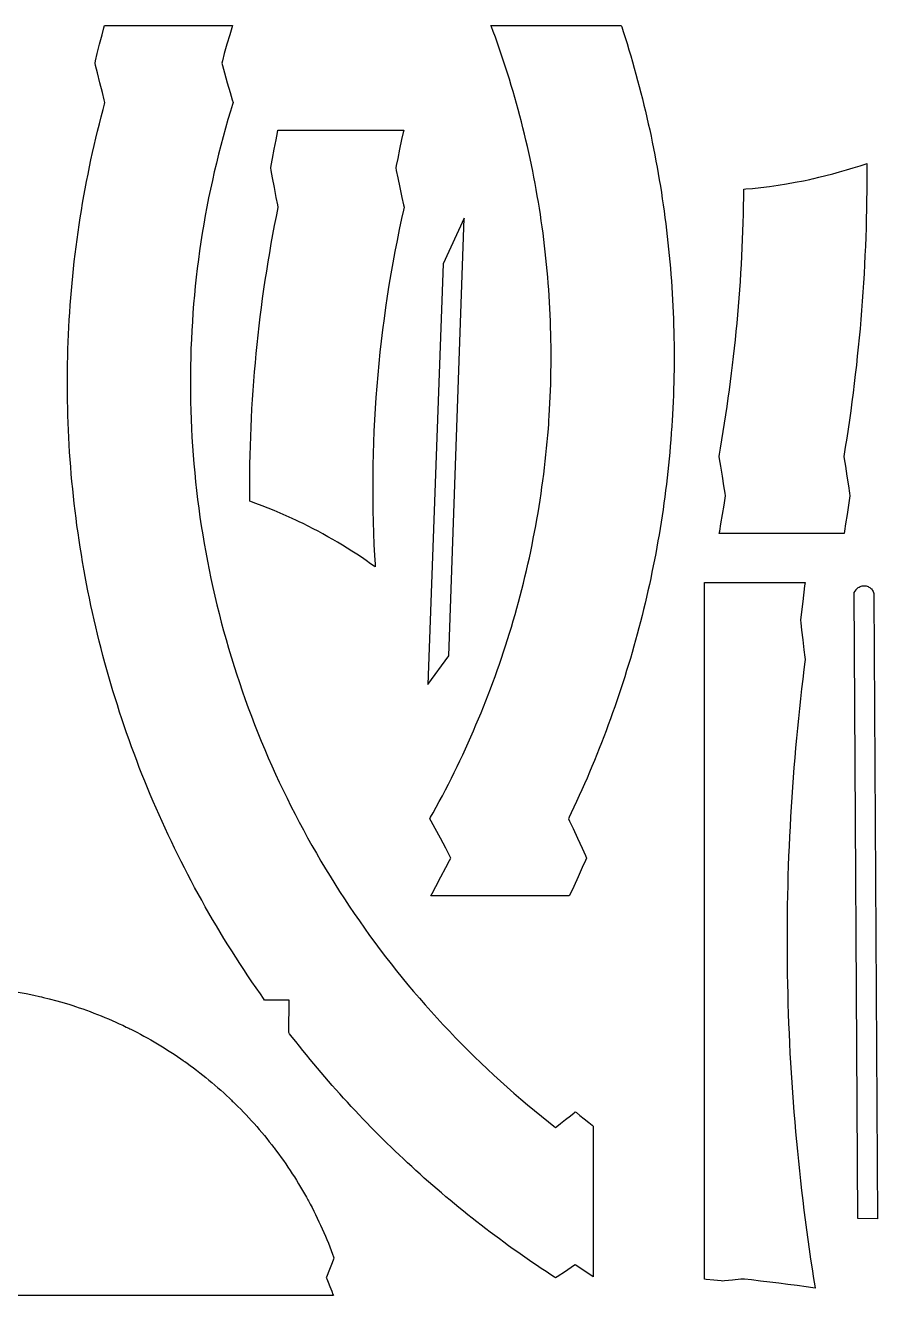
# Model space of a CAD drawing. Extents: x 0 to 1075, y 886 to 1633.
# Drawn here: x 584 to 1075, y 901 to 1633 of the extents above; entities that cross this region are included whole.
import ezdxf

# ---------------------------------------------------------------- set-up
doc = ezdxf.new("R2010")
doc.units = 0
doc.header["$MEASUREMENT"] = 0
doc.layers.get('0').update_dxf_attribs({"true_color": 0xffffff})

msp = doc.modelspace()

# ---------------------------------------------------------------- linework, layer by layer
at = {"color": 0}
for p, q in [((629.053, 1632.14), (629.419, 1633.49)), ((629.419, 1633.49), (703.199, 1633.49)), ((703.199, 1633.49), (702.781, 1632.14)), ((852.46, 1632.63), (852.137, 1633.49)), ((852.137, 1633.49), (927.224, 1633.49)), ((927.224, 1633.49), (927.511, 1632.61)), ((626.586, 1622.64), (627.978, 1628.07)), ((627.978, 1628.07), (629.053, 1632.14)), ((701.556, 1628.08), (699.968, 1622.65)), ((702.781, 1632.14), (701.556, 1628.08)), ((853.411, 1630.06), (852.46, 1632.63)), ((854.66, 1626.63), (853.411, 1630.06)), ((855.885, 1623.19), (854.66, 1626.63)), ((927.511, 1632.61), (928.358, 1629.99)), ((928.358, 1629.99), (929.471, 1626.47)), ((929.471, 1626.47), (930.563, 1622.96)), ((625.243, 1617.21), (626.586, 1622.64)), ((699.968, 1622.65), (698.436, 1617.21)), ((857.088, 1619.74), (855.885, 1623.19)), ((858.265, 1616.29), (857.088, 1619.74)), ((930.563, 1622.96), (931.632, 1619.44)), ((931.632, 1619.44), (932.681, 1615.92)), ((623.951, 1611.75), (624.268, 1613.13)), ((624.282, 1610.33), (623.951, 1611.75)), ((624.268, 1613.13), (625.243, 1617.21)), ((697.324, 1613.13), (696.963, 1611.75)), ((696.963, 1611.75), (697.339, 1610.33)), ((698.436, 1617.21), (697.324, 1613.13)), ((859.421, 1612.83), (858.265, 1616.29)), ((860.551, 1609.36), (859.421, 1612.83)), ((932.681, 1615.92), (933.707, 1612.39)), ((933.707, 1612.39), (934.714, 1608.85)), ((625.301, 1606.07), (624.282, 1610.33)), ((626.706, 1600.39), (625.301, 1606.07)), ((697.339, 1610.33), (698.503, 1606.06)), ((698.503, 1606.06), (700.104, 1600.38)), ((861.66, 1605.89), (860.551, 1609.36)), ((862.743, 1602.4), (861.66, 1605.89)), ((934.714, 1608.85), (935.697, 1605.31)), ((935.697, 1605.31), (936.661, 1601.76)), ((628.164, 1594.72), (626.706, 1600.39)), ((700.104, 1600.38), (701.768, 1594.72)), ((863.804, 1598.92), (862.743, 1602.4)), ((864.84, 1595.43), (863.804, 1598.92)), ((936.661, 1601.76), (937.603, 1598.21)), ((937.603, 1598.21), (938.522, 1594.65)), ((629.292, 1590.49), (628.164, 1594.72)), ((629.676, 1589.08), (629.292, 1590.49)), ((701.768, 1594.72), (703.054, 1590.49)), ((703.054, 1590.49), (703.493, 1589.08)), ((865.853, 1591.93), (864.84, 1595.43)), ((866.843, 1588.43), (865.853, 1591.93)), ((938.522, 1594.65), (939.421, 1591.1)), ((939.421, 1591.1), (940.299, 1587.53)), ((627.49, 1580.85), (628.569, 1584.96)), ((628.569, 1584.96), (629.396, 1588.06)), ((629.396, 1588.06), (629.676, 1589.08)), ((701.972, 1584.11), (700.5, 1579.14)), ((703.107, 1587.83), (701.972, 1584.11)), ((703.493, 1589.08), (703.107, 1587.83)), ((867.808, 1584.92), (866.843, 1588.43)), ((868.75, 1581.4), (867.808, 1584.92)), ((940.299, 1587.53), (941.154, 1583.96)), ((941.154, 1583.96), (941.988, 1580.39)), ((625.421, 1572.58), (626.442, 1576.71)), ((626.442, 1576.71), (627.49, 1580.85)), ((700.5, 1579.14), (699.078, 1574.17)), ((869.668, 1577.88), (868.75, 1581.4)), ((870.563, 1574.35), (869.668, 1577.88)), ((941.988, 1580.39), (942.801, 1576.81)), ((942.801, 1576.81), (943.592, 1573.22)), ((623.467, 1564.31), (624.429, 1568.44)), ((624.429, 1568.44), (625.421, 1572.58)), ((697.703, 1569.17), (696.376, 1564.17)), ((699.078, 1574.17), (697.703, 1569.17)), ((727.217, 1562.15), (728.268, 1567.58)), ((728.268, 1567.58), (729.079, 1571.65)), ((729.079, 1571.65), (729.356, 1573.01)), ((729.356, 1573.01), (801.831, 1573.01)), ((800.633, 1567.6), (799.476, 1562.17)), ((801.526, 1571.65), (800.633, 1567.6)), ((801.831, 1573.01), (801.526, 1571.65)), ((871.433, 1570.82), (870.563, 1574.35)), ((872.279, 1567.28), (871.433, 1570.82)), ((943.592, 1573.22), (944.363, 1569.64)), ((944.363, 1569.64), (945.11, 1566.06)), ((622.533, 1560.15), (623.467, 1564.31)), ((696.376, 1564.17), (695.099, 1559.15)), ((726.204, 1556.72), (727.217, 1562.15)), ((799.476, 1562.17), (798.361, 1556.72)), ((873.103, 1563.74), (872.279, 1567.28)), ((873.901, 1560.19), (873.103, 1563.74)), ((945.11, 1566.06), (945.837, 1562.46)), ((945.837, 1562.46), (946.542, 1558.86)), ((620.754, 1551.85), (621.629, 1556)), ((621.629, 1556), (622.533, 1560.15)), ((693.868, 1554.14), (692.688, 1549.11)), ((695.099, 1559.15), (693.868, 1554.14)), ((725.467, 1552.64), (726.204, 1556.72)), ((798.361, 1556.72), (797.55, 1552.64)), ((874.678, 1556.64), (873.901, 1560.19)), ((875.428, 1553.08), (874.678, 1556.64)), ((876.156, 1549.51), (875.428, 1553.08)), ((946.542, 1558.86), (947.225, 1555.25)), ((947.225, 1555.25), (947.887, 1551.65)), ((1064.8, 1552.57), (1067.71, 1553.54)), ((1067.71, 1553.54), (1068.68, 1553.88)), ((1068.68, 1553.88), (1068.69, 1552.56)), ((619.09, 1543.51), (619.908, 1547.68)), ((619.908, 1547.68), (620.754, 1551.85)), ((692.688, 1549.11), (691.556, 1544.07)), ((725.228, 1551.28), (725.467, 1552.64)), ((725.478, 1549.86), (725.228, 1551.28)), ((726.247, 1545.6), (725.478, 1549.86)), ((727.307, 1539.93), (726.247, 1545.6)), ((797.55, 1552.64), (797.287, 1551.28)), ((797.287, 1551.28), (797.563, 1549.86)), ((797.563, 1549.86), (798.41, 1545.6)), ((798.41, 1545.6), (799.576, 1539.92)), ((876.86, 1545.96), (876.156, 1549.51)), ((877.539, 1542.38), (876.86, 1545.96)), ((947.887, 1551.65), (948.528, 1548.04)), ((948.528, 1548.04), (949.146, 1544.42)), ((1038.17, 1545.19), (1041.16, 1545.89)), ((1041.16, 1545.89), (1045.14, 1546.86)), ((1045.14, 1546.86), (1049.1, 1547.89)), ((1049.1, 1547.89), (1053.05, 1548.97)), ((1053.05, 1548.97), (1056.98, 1550.11)), ((1056.98, 1550.11), (1060.9, 1551.31)), ((1060.9, 1551.31), (1064.8, 1552.57)), ((1068.69, 1552.56), (1068.7, 1548.57)), ((1068.7, 1548.57), (1068.7, 1543.26)), ((617.543, 1535.17), (618.303, 1539.33)), ((618.303, 1539.33), (619.09, 1543.51)), ((690.471, 1539.03), (689.436, 1533.97)), ((691.556, 1544.07), (690.471, 1539.03)), ((728.408, 1534.26), (727.307, 1539.93)), ((799.576, 1539.92), (800.787, 1534.25)), ((878.194, 1538.81), (877.539, 1542.38)), ((878.826, 1535.22), (878.194, 1538.81)), ((949.146, 1544.42), (949.743, 1540.81)), ((949.743, 1540.81), (950.319, 1537.18)), ((997.797, 1537.89), (997.807, 1539.1)), ((997.807, 1539.1), (999.049, 1539.19)), ((999.049, 1539.19), (1002.77, 1539.53)), ((1002.77, 1539.53), (1007.72, 1540.06)), ((1007.72, 1540.06), (1012.66, 1540.67)), ((1012.66, 1540.67), (1017.59, 1541.35)), ((1017.59, 1541.35), (1022.51, 1542.13)), ((1022.51, 1542.13), (1027.41, 1543)), ((1027.41, 1543), (1032.3, 1543.94)), ((1032.3, 1543.94), (1035.95, 1544.71)), ((1035.95, 1544.71), (1037.17, 1544.97)), ((1037.17, 1544.97), (1038.17, 1545.19)), ((1068.7, 1543.26), (1068.67, 1537.96)), ((616.113, 1526.79), (616.814, 1530.97)), ((616.814, 1530.97), (617.543, 1535.17)), ((689.436, 1533.97), (688.449, 1528.92)), ((729.258, 1530.01), (728.408, 1534.26)), ((800.787, 1534.25), (801.725, 1530.01)), ((879.435, 1531.64), (878.826, 1535.22)), ((880.018, 1528.06), (879.435, 1531.64)), ((950.319, 1537.18), (950.874, 1533.56)), ((950.874, 1533.56), (951.406, 1529.93)), ((997.678, 1529.4), (997.756, 1534.25)), ((997.756, 1534.25), (997.797, 1537.89)), ((1068.61, 1532.67), (1068.52, 1527.36)), ((1068.67, 1537.96), (1068.61, 1532.67)), ((615.44, 1522.61), (616.113, 1526.79)), ((687.51, 1523.85), (686.621, 1518.78)), ((688.449, 1528.92), (687.51, 1523.85)), ((728.492, 1523.38), (729.281, 1527.29)), ((729.549, 1528.6), (729.258, 1530.01)), ((729.281, 1527.29), (729.549, 1528.6)), ((801.683, 1527.01), (800.631, 1522.22)), ((802.044, 1528.6), (801.683, 1527.01)), ((801.725, 1530.01), (802.044, 1528.6)), ((880.578, 1524.47), (880.018, 1528.06)), ((881.114, 1520.88), (880.578, 1524.47)), ((951.406, 1529.93), (951.915, 1526.31)), ((951.915, 1526.31), (952.404, 1522.67)), ((997.446, 1519.72), (997.574, 1524.57)), ((997.574, 1524.57), (997.678, 1529.4)), ((1068.52, 1527.36), (1068.4, 1522.06)), ((614.183, 1514.21), (614.797, 1518.42)), ((614.797, 1518.42), (615.44, 1522.61)), ((686.621, 1518.78), (685.779, 1513.69)), ((726.483, 1512.89), (727.469, 1518.13)), ((727.469, 1518.13), (728.492, 1523.38)), ((800.631, 1522.22), (799.274, 1515.83)), ((836.731, 1522.28), (824.583, 1496.01)), ((827.915, 1269.97), (836.731, 1522.28)), ((881.625, 1517.28), (881.114, 1520.88)), ((882.113, 1513.68), (881.625, 1517.28)), ((952.404, 1522.67), (952.872, 1519.04)), ((952.872, 1519.04), (953.318, 1515.4)), ((997.292, 1514.88), (997.446, 1519.72)), ((1068.26, 1516.76), (1068.08, 1511.46)), ((1068.4, 1522.06), (1068.26, 1516.76)), ((613.043, 1505.81), (613.599, 1510.01)), ((613.599, 1510.01), (614.183, 1514.21)), ((685.779, 1513.69), (684.985, 1508.61)), ((725.531, 1507.64), (726.483, 1512.89)), ((797.974, 1509.43), (796.732, 1503.01)), ((799.274, 1515.83), (797.974, 1509.43)), ((882.576, 1510.07), (882.113, 1513.68)), ((883.015, 1506.46), (882.576, 1510.07)), ((953.318, 1515.4), (953.742, 1511.76)), ((953.742, 1511.76), (954.143, 1508.11)), ((996.907, 1505.19), (997.113, 1510.04)), ((997.113, 1510.04), (997.292, 1514.88)), ((1068.08, 1511.46), (1067.88, 1506.17)), ((612.517, 1501.61), (613.043, 1505.81)), ((684.24, 1503.51), (683.544, 1498.42)), ((684.985, 1508.61), (684.24, 1503.51)), ((723.732, 1497.13), (724.614, 1502.38)), ((724.614, 1502.38), (725.531, 1507.64)), ((796.732, 1503.01), (795.547, 1496.6)), ((883.431, 1502.85), (883.015, 1506.46)), ((883.822, 1499.24), (883.431, 1502.85)), ((954.143, 1508.11), (954.524, 1504.47)), ((954.524, 1504.47), (954.882, 1500.82)), ((996.676, 1500.36), (996.907, 1505.19)), ((1067.88, 1506.17), (1067.65, 1500.88)), ((611.551, 1493.18), (612.019, 1497.4)), ((612.019, 1497.4), (612.517, 1501.61)), ((683.544, 1498.42), (682.897, 1493.32)), ((722.885, 1491.85), (723.732, 1497.13)), ((795.547, 1496.6), (794.421, 1490.17)), ((824.583, 1496.01), (815.726, 1253.41)), ((884.189, 1495.63), (883.822, 1499.24)), ((884.532, 1492), (884.189, 1495.63)), ((954.882, 1500.82), (955.219, 1497.17)), ((955.219, 1497.17), (955.533, 1493.51)), ((996.139, 1490.69), (996.421, 1495.53)), ((996.421, 1495.53), (996.676, 1500.36)), ((1067.39, 1495.57), (1067.1, 1490.28)), ((1067.65, 1500.88), (1067.39, 1495.57)), ((610.701, 1484.75), (611.111, 1488.97)), ((611.111, 1488.97), (611.551, 1493.18)), ((682.297, 1488.21), (681.747, 1483.1)), ((682.897, 1493.32), (682.297, 1488.21)), ((722.072, 1486.58), (722.885, 1491.85)), ((794.421, 1490.17), (793.351, 1483.74)), ((884.851, 1488.39), (884.532, 1492)), ((885.146, 1484.76), (884.851, 1488.39)), ((955.533, 1493.51), (955.826, 1489.86)), ((955.826, 1489.86), (956.099, 1486.21)), ((995.833, 1485.86), (996.139, 1490.69)), ((1067.1, 1490.28), (1066.79, 1484.99)), ((609.969, 1476.31), (610.321, 1480.53)), ((610.321, 1480.53), (610.701, 1484.75)), ((681.747, 1483.1), (681.244, 1477.99)), ((720.554, 1476.03), (721.296, 1481.31)), ((721.296, 1481.31), (722.072, 1486.58)), ((793.351, 1483.74), (792.34, 1477.29)), ((885.415, 1481.14), (885.146, 1484.76)), ((885.661, 1477.5), (885.415, 1481.14)), ((956.099, 1486.21), (956.349, 1482.56)), ((956.349, 1482.56), (956.576, 1478.89)), ((995.143, 1476.19), (995.501, 1481.03)), ((995.501, 1481.03), (995.833, 1485.86)), ((1066.45, 1479.71), (1066.07, 1474.42)), ((1066.79, 1484.99), (1066.45, 1479.71)), ((609.646, 1472.08), (609.969, 1476.31)), ((680.79, 1472.88), (680.385, 1467.75)), ((681.244, 1477.99), (680.79, 1472.88)), ((719.847, 1470.74), (720.554, 1476.03)), ((792.34, 1477.29), (791.386, 1470.83)), ((885.883, 1473.88), (885.661, 1477.5)), ((886.081, 1470.25), (885.883, 1473.88)), ((956.576, 1478.89), (956.782, 1475.22)), ((956.782, 1475.22), (956.965, 1471.57)), ((994.761, 1471.38), (995.143, 1476.19)), ((1066.07, 1474.42), (1065.68, 1469.13)), ((609.089, 1463.64), (609.353, 1467.86)), ((609.353, 1467.86), (609.646, 1472.08)), ((680.385, 1467.75), (680.028, 1462.63)), ((718.54, 1460.15), (719.176, 1465.44)), ((719.176, 1465.44), (719.847, 1470.74)), ((791.386, 1470.83), (790.489, 1464.38)), ((886.254, 1466.61), (886.081, 1470.25)), ((886.403, 1462.97), (886.254, 1466.61)), ((956.965, 1471.57), (957.128, 1467.9)), ((957.128, 1467.9), (957.268, 1464.24)), ((993.919, 1461.72), (994.353, 1466.54)), ((994.353, 1466.54), (994.761, 1471.38)), ((1065.68, 1469.13), (1065.25, 1463.85)), ((608.647, 1455.17), (608.853, 1459.4)), ((608.853, 1459.4), (609.089, 1463.64)), ((680.028, 1462.63), (679.719, 1457.51)), ((717.939, 1454.86), (718.54, 1460.15)), ((789.65, 1457.92), (788.869, 1451.43)), ((790.489, 1464.38), (789.65, 1457.92)), ((886.526, 1459.33), (886.403, 1462.97)), ((886.628, 1455.69), (886.526, 1459.33)), ((957.268, 1464.24), (957.387, 1460.57)), ((957.387, 1460.57), (957.483, 1456.9)), ((993.461, 1456.9), (993.919, 1461.72)), ((1064.79, 1458.57), (1064.31, 1453.29)), ((1065.25, 1463.85), (1064.79, 1458.57)), ((608.322, 1446.71), (608.471, 1450.94)), ((608.471, 1450.94), (608.647, 1455.17)), ((679.46, 1452.38), (679.249, 1447.25)), ((679.719, 1457.51), (679.46, 1452.38)), ((717.372, 1449.56), (717.939, 1454.86)), ((788.869, 1451.43), (788.146, 1444.96)), ((886.703, 1452.06), (886.628, 1455.69)), ((886.754, 1448.42), (886.703, 1452.06)), ((957.483, 1456.9), (957.558, 1453.24)), ((957.558, 1453.24), (957.611, 1449.56)), ((992.467, 1447.28), (992.976, 1452.08)), ((992.976, 1452.08), (993.461, 1456.9)), ((1064.31, 1453.29), (1063.79, 1448.01)), ((608.204, 1442.47), (608.322, 1446.71)), ((679.249, 1447.25), (679.085, 1442.13)), ((716.346, 1438.94), (716.842, 1444.25)), ((716.842, 1444.25), (717.372, 1449.56)), ((788.146, 1444.96), (787.481, 1438.47)), ((886.781, 1444.78), (886.754, 1448.42)), ((886.783, 1441.13), (886.781, 1444.78)), ((957.611, 1449.56), (957.642, 1445.89)), ((957.642, 1445.89), (957.651, 1442.22)), ((991.932, 1442.46), (992.467, 1447.28)), ((1063.79, 1448.01), (1063.25, 1442.74)), ((608.056, 1434), (608.115, 1438.24)), ((608.115, 1438.24), (608.204, 1442.47)), ((678.971, 1436.99), (678.904, 1431.86)), ((679.085, 1442.13), (678.971, 1436.99)), ((715.886, 1433.64), (716.346, 1438.94)), ((787.481, 1438.47), (786.872, 1431.99)), ((886.715, 1433.85), (886.762, 1437.49)), ((886.762, 1437.49), (886.783, 1441.13)), ((957.637, 1438.54), (957.603, 1434.88)), ((957.651, 1442.22), (957.637, 1438.54)), ((990.786, 1432.85), (991.372, 1437.65)), ((991.372, 1437.65), (991.932, 1442.46)), ((1062.68, 1437.47), (1062.09, 1432.21)), ((1063.25, 1442.74), (1062.68, 1437.47)), ((608.024, 1425.53), (608.025, 1429.76)), ((608.025, 1429.76), (608.056, 1434)), ((678.904, 1431.86), (678.886, 1426.72)), ((715.461, 1428.32), (715.886, 1433.64)), ((786.872, 1431.99), (786.322, 1425.49)), ((886.55, 1426.56), (886.644, 1430.19)), ((886.644, 1430.19), (886.715, 1433.85)), ((957.546, 1431.19), (957.467, 1427.53)), ((957.603, 1434.88), (957.546, 1431.19)), ((990.176, 1428.04), (990.786, 1432.85)), ((1062.09, 1432.21), (1061.46, 1426.94)), ((608.05, 1421.29), (608.024, 1425.53)), ((608.107, 1417.06), (608.05, 1421.29)), ((678.886, 1426.72), (678.918, 1421.6)), ((678.918, 1421.6), (678.997, 1416.47)), ((714.717, 1417.68), (715.071, 1423)), ((715.071, 1423), (715.461, 1428.32)), ((786.322, 1425.49), (785.829, 1418.99)), ((886.285, 1419.26), (886.429, 1422.9)), ((886.429, 1422.9), (886.55, 1426.56)), ((957.365, 1423.85), (957.243, 1420.17)), ((957.467, 1427.53), (957.365, 1423.85)), ((988.879, 1418.44), (989.54, 1423.24)), ((989.54, 1423.24), (990.176, 1428.04)), ((1060.81, 1421.68), (1060.13, 1416.43)), ((1061.46, 1426.94), (1060.81, 1421.68)), ((608.193, 1412.82), (608.107, 1417.06)), ((678.997, 1416.47), (679.125, 1411.33)), ((714.397, 1412.36), (714.717, 1417.68)), ((785.829, 1418.99), (785.396, 1412.49)), ((885.922, 1411.97), (886.117, 1415.61)), ((886.117, 1415.61), (886.285, 1419.26)), ((957.097, 1416.5), (956.931, 1412.82)), ((957.243, 1420.17), (957.097, 1416.5)), ((988.193, 1413.64), (988.879, 1418.44)), ((1060.13, 1416.43), (1059.42, 1411.17)), ((608.31, 1408.58), (608.193, 1412.82)), ((608.454, 1404.35), (608.31, 1408.58)), ((679.125, 1411.33), (679.3, 1406.21)), ((713.865, 1401.71), (714.114, 1407.04)), ((714.114, 1407.04), (714.397, 1412.36)), ((785.396, 1412.49), (785.019, 1405.97)), ((885.526, 1405.58), (885.706, 1408.32)), ((885.706, 1408.32), (885.922, 1411.97)), ((956.74, 1409.15), (956.529, 1405.47)), ((956.931, 1412.82), (956.74, 1409.15)), ((986.744, 1404.07), (987.481, 1408.86)), ((987.481, 1408.86), (988.193, 1413.64)), ((1059.42, 1411.17), (1058.68, 1405.92)), ((608.628, 1400.11), (608.454, 1404.35)), ((608.831, 1395.88), (608.628, 1400.11)), ((679.3, 1406.21), (679.525, 1401.08)), ((679.525, 1401.08), (679.799, 1395.96)), ((713.651, 1396.38), (713.865, 1401.71)), ((784.7, 1399.46), (784.44, 1392.94)), ((785.019, 1405.97), (784.7, 1399.46)), ((884.883, 1397.15), (885.186, 1400.9)), ((885.186, 1400.9), (885.396, 1403.74)), ((885.396, 1403.74), (885.463, 1404.68)), ((885.463, 1404.68), (885.526, 1405.58)), ((956.235, 1400.89), (956.04, 1398.13)), ((956.296, 1401.81), (956.235, 1400.89)), ((956.357, 1402.72), (956.296, 1401.81)), ((956.529, 1405.47), (956.357, 1402.72)), ((985.194, 1394.5), (985.982, 1399.28)), ((985.982, 1399.28), (986.744, 1404.07)), ((1057.91, 1400.67), (1057.12, 1395.43)), ((1058.68, 1405.92), (1057.91, 1400.67)), ((609.064, 1391.64), (608.831, 1395.88)), ((679.799, 1395.96), (680.119, 1390.83)), ((713.474, 1391.06), (713.651, 1396.38)), ((784.44, 1392.94), (784.238, 1386.43)), ((884.2, 1389.64), (884.554, 1393.39)), ((884.554, 1393.39), (884.883, 1397.15)), ((955.764, 1394.46), (955.464, 1390.79)), ((956.04, 1398.13), (955.764, 1394.46)), ((984.382, 1389.72), (985.194, 1394.5)), ((1057.12, 1395.43), (1056.3, 1390.19)), ((609.325, 1387.4), (609.064, 1391.64)), ((609.617, 1383.17), (609.325, 1387.4)), ((680.119, 1390.83), (680.49, 1385.71)), ((680.49, 1385.71), (680.908, 1380.59)), ((713.225, 1380.38), (713.332, 1385.72)), ((713.332, 1385.72), (713.474, 1391.06)), ((784.238, 1386.43), (784.093, 1379.9)), ((883.414, 1382.14), (883.819, 1385.88)), ((883.819, 1385.88), (884.2, 1389.64)), ((955.143, 1387.13), (954.8, 1383.46)), ((955.464, 1390.79), (955.143, 1387.13)), ((983.544, 1384.95), (983.757, 1386.15)), ((983.796, 1383.54), (983.544, 1384.95)), ((983.757, 1386.15), (984.382, 1389.72)), ((1055.66, 1386.26), (1055.45, 1384.95)), ((1055.45, 1384.95), (1055.68, 1383.54)), ((1056.3, 1390.19), (1055.66, 1386.26)), ((609.936, 1378.94), (609.617, 1383.17)), ((610.286, 1374.71), (609.936, 1378.94)), ((680.908, 1380.59), (681.375, 1375.47)), ((713.153, 1375.05), (713.225, 1380.38)), ((784.093, 1379.9), (784.007, 1373.38)), ((882.524, 1374.66), (882.982, 1378.39)), ((882.982, 1378.39), (883.414, 1382.14)), ((954.436, 1379.81), (954.049, 1376.15)), ((954.8, 1383.46), (954.436, 1379.81)), ((984.535, 1379.29), (983.796, 1383.54)), ((985.49, 1373.63), (984.535, 1379.29)), ((1055.68, 1383.54), (1056.36, 1379.29)), ((1056.36, 1379.29), (1057.25, 1373.62)), ((610.665, 1370.48), (610.286, 1374.71)), ((611.074, 1366.25), (610.665, 1370.48)), ((681.375, 1375.47), (681.89, 1370.36)), ((681.89, 1370.36), (682.454, 1365.25)), ((713.117, 1369.71), (713.153, 1375.05)), ((784.007, 1373.38), (783.979, 1366.86)), ((881.531, 1367.19), (882.04, 1370.92)), ((882.04, 1370.92), (882.524, 1374.66)), ((953.64, 1372.5), (953.211, 1368.85)), ((954.049, 1376.15), (953.64, 1372.5)), ((986.41, 1367.95), (985.49, 1373.63)), ((1057.25, 1373.62), (1058.1, 1367.95)), ((611.511, 1362.03), (611.074, 1366.25)), ((682.454, 1365.25), (683.067, 1360.15)), ((713.117, 1364.37), (713.117, 1369.71)), ((713.137, 1360.37), (713.117, 1364.37)), ((783.979, 1366.86), (784.008, 1360.33)), ((880.435, 1359.75), (880.996, 1363.47)), ((880.996, 1363.47), (881.531, 1367.19)), ((952.758, 1365.2), (952.285, 1361.56)), ((953.211, 1368.85), (952.758, 1365.2)), ((987.078, 1363.7), (986.41, 1367.95)), ((987.294, 1362.27), (987.078, 1363.7)), ((1058.1, 1367.95), (1058.72, 1363.69)), ((1058.72, 1363.69), (1058.92, 1362.27)), ((611.978, 1357.81), (611.511, 1362.03)), ((612.475, 1353.58), (611.978, 1357.81)), ((683.067, 1360.15), (683.728, 1355.05)), ((713.151, 1359.04), (713.137, 1360.37)), ((714.036, 1358.72), (713.151, 1359.04)), ((716.683, 1357.77), (714.036, 1358.72)), ((720.199, 1356.45), (716.683, 1357.77)), ((723.694, 1355.08), (720.199, 1356.45)), ((784.008, 1360.33), (784.096, 1353.81)), ((879.236, 1352.32), (879.849, 1356.03)), ((879.849, 1356.03), (880.435, 1359.75)), ((951.79, 1357.92), (951.274, 1354.29)), ((952.285, 1361.56), (951.79, 1357.92)), ((985.568, 1351.4), (986.449, 1356.83)), ((986.449, 1356.83), (987.087, 1360.91)), ((987.087, 1360.91), (987.294, 1362.27)), ((1058.14, 1356.84), (1057.32, 1351.4)), ((1058.73, 1360.92), (1058.14, 1356.84)), ((1058.92, 1362.27), (1058.73, 1360.92)), ((613, 1349.37), (612.475, 1353.58)), ((613.556, 1345.15), (613, 1349.37)), ((683.728, 1355.05), (684.438, 1349.96)), ((684.438, 1349.96), (685.194, 1344.87)), ((727.174, 1353.68), (723.694, 1355.08)), ((730.632, 1352.22), (727.174, 1353.68)), ((734.072, 1350.72), (730.632, 1352.22)), ((737.493, 1349.18), (734.072, 1350.72)), ((740.046, 1347.99), (737.493, 1349.18)), ((740.894, 1347.58), (740.046, 1347.99)), ((784.096, 1353.81), (784.243, 1347.28)), ((877.936, 1344.91), (878.599, 1348.61)), ((878.599, 1348.61), (879.236, 1352.32)), ((950.735, 1350.66), (950.175, 1347.03)), ((951.274, 1354.29), (950.735, 1350.66)), ((984.657, 1345.97), (985.568, 1351.4)), ((1057.32, 1351.4), (1056.48, 1345.97)), ((614.14, 1340.94), (613.556, 1345.15)), ((614.754, 1336.73), (614.14, 1340.94)), ((685.194, 1344.87), (686, 1339.78)), ((741.625, 1347.24), (740.894, 1347.58)), ((743.813, 1346.18), (741.625, 1347.24)), ((746.715, 1344.73), (743.813, 1346.18)), ((749.6, 1343.26), (746.715, 1344.73)), ((752.467, 1341.75), (749.6, 1343.26)), ((755.317, 1340.21), (752.467, 1341.75)), ((784.243, 1347.28), (784.447, 1340.76)), ((784.447, 1340.76), (784.71, 1334.23)), ((876.535, 1337.53), (877.247, 1341.22)), ((877.247, 1341.22), (877.936, 1344.91)), ((949.593, 1343.41), (948.99, 1339.79)), ((950.175, 1347.03), (949.593, 1343.41)), ((983.712, 1340.54), (983.953, 1341.9)), ((1055.6, 1340.54), (983.712, 1340.54)), ((983.953, 1341.9), (984.657, 1345.97)), ((1055.82, 1341.9), (1055.6, 1340.54)), ((1056.48, 1345.97), (1055.82, 1341.9)), ((615.397, 1332.52), (614.754, 1336.73)), ((686, 1339.78), (686.856, 1334.71)), ((686.856, 1334.71), (687.758, 1329.64)), ((758.147, 1338.64), (755.317, 1340.21)), ((760.961, 1337.04), (758.147, 1338.64)), ((763.756, 1335.4), (760.961, 1337.04)), ((766.531, 1333.73), (763.756, 1335.4)), ((769.287, 1332.03), (766.531, 1333.73)), ((784.71, 1334.23), (785.031, 1327.71)), ((875.031, 1330.17), (875.794, 1333.85)), ((875.794, 1333.85), (876.535, 1337.53)), ((948.365, 1336.17), (947.718, 1332.56)), ((948.99, 1339.79), (948.365, 1336.17)), ((616.069, 1328.32), (615.397, 1332.52)), ((616.771, 1324.11), (616.069, 1328.32)), ((687.758, 1329.64), (688.71, 1324.57)), ((772.025, 1330.3), (769.287, 1332.03)), ((774.742, 1328.54), (772.025, 1330.3)), ((777.44, 1326.75), (774.742, 1328.54)), ((780.117, 1324.92), (777.44, 1326.75)), ((785.031, 1327.71), (785.308, 1322.81)), ((873.425, 1322.83), (874.24, 1326.5)), ((874.24, 1326.5), (875.031, 1330.17)), ((947.051, 1328.95), (946.361, 1325.35)), ((947.718, 1332.56), (947.051, 1328.95)), ((617.315, 1320.97), (616.771, 1324.11)), ((617.503, 1319.92), (617.315, 1320.97)), ((617.689, 1318.87), (617.503, 1319.92)), ((618.262, 1315.72), (617.689, 1318.87)), ((688.71, 1324.57), (689.71, 1319.51)), ((689.71, 1319.51), (690.758, 1314.46)), ((782.774, 1323.07), (780.117, 1324.92)), ((784.754, 1321.66), (782.774, 1323.07)), ((785.41, 1321.18), (784.754, 1321.66)), ((785.308, 1322.81), (785.41, 1321.18)), ((871.719, 1315.52), (872.585, 1319.17)), ((872.585, 1319.17), (873.425, 1322.83)), ((945.651, 1321.76), (944.919, 1318.16)), ((946.361, 1325.35), (945.651, 1321.76)), ((619.051, 1311.54), (618.262, 1315.72)), ((619.869, 1307.36), (619.051, 1311.54)), ((690.758, 1314.46), (691.856, 1309.42)), ((869.914, 1308.23), (870.829, 1311.87)), ((870.829, 1311.87), (871.719, 1315.52)), ((944.165, 1314.57), (943.39, 1310.99)), ((944.919, 1318.16), (944.165, 1314.57)), ((975.271, 1312.2), (1033.11, 1312.2)), ((975.271, 910.439), (975.271, 1312.2)), ((1033.11, 1312.2), (1032.87, 1310.39)), ((620.717, 1303.19), (619.869, 1307.36)), ((691.856, 1309.42), (693, 1304.39)), ((693, 1304.39), (694.194, 1299.36)), ((868.007, 1300.97), (868.972, 1304.59)), ((868.972, 1304.59), (869.914, 1308.23)), ((942.594, 1307.41), (941.778, 1303.84)), ((943.39, 1310.99), (942.594, 1307.41)), ((1032.87, 1310.39), (1031.75, 1301.34)), ((1061.45, 1306.53), (1062.56, 1308.04)), ((1063.58, 945.421), (1061.45, 1306.53)), ((1062.56, 1308.04), (1062.64, 1308.16)), ((1062.64, 1308.16), (1062.93, 1308.5)), ((1062.93, 1308.5), (1063.35, 1308.92)), ((1063.35, 1308.92), (1063.81, 1309.29)), ((1063.81, 1309.29), (1064.31, 1309.61)), ((1064.31, 1309.61), (1064.83, 1309.87)), ((1064.83, 1309.87), (1065.38, 1310.08)), ((1065.38, 1310.08), (1065.95, 1310.24)), ((1065.95, 1310.24), (1066.39, 1310.32)), ((1066.39, 1310.32), (1066.54, 1310.33)), ((1066.54, 1310.33), (1066.69, 1310.35)), ((1066.69, 1310.35), (1067.14, 1310.36)), ((1067.14, 1310.36), (1067.73, 1310.33)), ((1067.73, 1310.33), (1068.31, 1310.24)), ((1068.31, 1310.24), (1068.88, 1310.09)), ((1068.88, 1310.09), (1069.42, 1309.88)), ((1069.42, 1309.88), (1069.95, 1309.61)), ((1069.95, 1309.61), (1070.45, 1309.29)), ((1070.45, 1309.29), (1070.8, 1309.02)), ((1070.8, 1309.02), (1070.91, 1308.92)), ((1070.91, 1308.92), (1071.02, 1308.82)), ((1071.02, 1308.82), (1071.33, 1308.5)), ((1071.33, 1308.5), (1071.71, 1308.04)), ((1071.71, 1308.04), (1072.03, 1307.54)), ((1072.03, 1307.54), (1072.3, 1307.02)), ((1072.3, 1307.02), (1072.51, 1306.47)), ((1072.51, 1306.47), (1072.67, 1305.91)), ((1072.67, 1305.91), (1072.76, 1305.32)), ((1072.76, 1305.32), (1072.8, 1304.88)), ((1072.8, 1304.88), (1072.8, 1304.73)), ((1072.8, 1304.73), (1074.92, 945.336)), ((621.592, 1299.02), (620.717, 1303.19)), ((622.494, 1294.87), (621.592, 1299.02)), ((694.194, 1299.36), (695.436, 1294.34)), ((866, 1293.73), (867.017, 1297.35)), ((867.017, 1297.35), (868.007, 1300.97)), ((940.079, 1296.71), (939.199, 1293.15)), ((940.939, 1300.27), (940.079, 1296.71)), ((941.778, 1303.84), (940.939, 1300.27)), ((1031.75, 1301.34), (1030.69, 1292.28)), ((623.428, 1290.72), (622.494, 1294.87)), ((624.387, 1286.58), (623.428, 1290.72)), ((695.436, 1294.34), (696.726, 1289.34)), ((696.726, 1289.34), (698.067, 1284.34)), ((863.894, 1286.53), (864.96, 1290.13)), ((864.96, 1290.13), (866, 1293.73)), ((938.296, 1289.6), (937.372, 1286.05)), ((939.199, 1293.15), (938.296, 1289.6)), ((1030.69, 1292.28), (1030.49, 1290.46)), ((1030.49, 1290.46), (1030.64, 1289.05)), ((625.376, 1282.44), (624.387, 1286.58)), ((626.393, 1278.32), (625.376, 1282.44)), ((698.067, 1284.34), (699.454, 1279.35)), ((861.689, 1279.35), (862.804, 1282.94)), ((862.804, 1282.94), (863.894, 1286.53)), ((936.428, 1282.51), (935.462, 1278.97)), ((937.372, 1286.05), (936.428, 1282.51)), ((1030.64, 1289.05), (1031.13, 1284.79)), ((1031.13, 1284.79), (1031.81, 1279.12)), ((627.439, 1274.2), (626.393, 1278.32)), ((699.454, 1279.35), (700.89, 1274.37)), ((859.383, 1272.21), (860.549, 1275.78)), ((860.549, 1275.78), (861.689, 1279.35)), ((934.475, 1275.44), (933.467, 1271.92)), ((935.462, 1278.97), (934.475, 1275.44)), ((1031.81, 1279.12), (1032.5, 1273.45)), ((628.512, 1270.09), (627.439, 1274.2)), ((629.614, 1265.99), (628.512, 1270.09)), ((700.89, 1274.37), (702.374, 1269.4)), ((702.374, 1269.4), (703.518, 1265.68)), ((815.726, 1253.41), (827.915, 1269.97)), ((856.981, 1265.1), (858.194, 1268.65)), ((858.194, 1268.65), (859.383, 1272.21)), ((932.438, 1268.4), (931.387, 1264.89)), ((933.467, 1271.92), (932.438, 1268.4)), ((1032.5, 1273.45), (1033.04, 1269.2)), ((1033.04, 1269.2), (1033.23, 1267.79)), ((1033.23, 1267.79), (1033.05, 1266.38)), ((630.744, 1261.9), (629.614, 1265.99)), ((631.901, 1257.82), (630.744, 1261.9)), ((703.518, 1265.68), (703.907, 1264.44)), ((703.907, 1264.44), (704.296, 1263.21)), ((704.296, 1263.21), (705.488, 1259.5)), ((854.479, 1258.02), (855.742, 1261.55)), ((855.742, 1261.55), (856.981, 1265.1)), ((930.317, 1261.38), (929.225, 1257.88)), ((931.387, 1264.89), (930.317, 1261.38)), ((1032.51, 1262.14), (1031.81, 1256.49)), ((1033.05, 1266.38), (1032.51, 1262.14)), ((633.088, 1253.75), (631.901, 1257.82)), ((634.301, 1249.68), (633.088, 1253.75)), ((705.488, 1259.5), (707.114, 1254.58)), ((707.114, 1254.58), (708.785, 1249.67)), ((851.879, 1250.97), (853.192, 1254.49)), ((853.192, 1254.49), (854.479, 1258.02)), ((928.113, 1254.39), (926.978, 1250.9)), ((929.225, 1257.88), (928.113, 1254.39)), ((1031.81, 1256.49), (1031.14, 1250.83)), ((635.542, 1245.63), (634.301, 1249.68)), ((636.811, 1241.58), (635.542, 1245.63)), ((708.785, 1249.67), (710.503, 1244.79)), ((849.182, 1243.96), (850.543, 1247.46)), ((850.543, 1247.46), (851.879, 1250.97)), ((925.824, 1247.42), (924.647, 1243.95)), ((926.978, 1250.9), (925.824, 1247.42)), ((1031.14, 1250.83), (1030.49, 1245.18)), ((638.108, 1237.54), (636.811, 1241.58)), ((710.503, 1244.79), (712.265, 1239.92)), ((712.265, 1239.92), (714.074, 1235.08)), ((846.386, 1236.99), (847.796, 1240.47)), ((847.796, 1240.47), (849.182, 1243.96)), ((923.451, 1240.48), (922.235, 1237.02)), ((924.647, 1243.95), (923.451, 1240.48)), ((1029.88, 1239.52), (1029.28, 1233.86)), ((1030.49, 1245.18), (1029.88, 1239.52)), ((639.433, 1233.52), (638.108, 1237.54)), ((640.785, 1229.5), (639.433, 1233.52)), ((714.074, 1235.08), (715.926, 1230.25)), ((843.494, 1230.05), (844.953, 1233.51)), ((844.953, 1233.51), (846.386, 1236.99)), ((920.996, 1233.57), (919.738, 1230.12)), ((922.235, 1237.02), (920.996, 1233.57)), ((1029.28, 1233.86), (1028.71, 1228.19)), ((642.164, 1225.49), (640.785, 1229.5)), ((643.571, 1221.5), (642.164, 1225.49)), ((715.926, 1230.25), (717.824, 1225.45)), ((717.824, 1225.45), (719.765, 1220.66)), ((840.506, 1223.15), (842.012, 1226.59)), ((842.012, 1226.59), (843.494, 1230.05)), ((918.457, 1226.68), (917.157, 1223.25)), ((919.738, 1230.12), (918.457, 1226.68)), ((1028.71, 1228.19), (1028.17, 1222.53)), ((645.006, 1217.51), (643.571, 1221.5)), ((646.468, 1213.53), (645.006, 1217.51)), ((719.765, 1220.66), (721.751, 1215.9)), ((835.84, 1212.88), (837.419, 1216.29)), ((837.419, 1216.29), (838.975, 1219.72)), ((838.975, 1219.72), (840.506, 1223.15)), ((914.494, 1216.41), (913.132, 1213)), ((915.836, 1219.82), (914.494, 1216.41)), ((917.157, 1223.25), (915.836, 1219.82)), ((1027.66, 1216.86), (1027.17, 1211.2)), ((1028.17, 1222.53), (1027.66, 1216.86)), ((647.957, 1209.57), (646.468, 1213.53)), ((649.474, 1205.61), (647.957, 1209.57)), ((721.751, 1215.9), (723.782, 1211.16)), ((723.782, 1211.16), (725.857, 1206.44)), ((832.611, 1206.07), (834.238, 1209.47)), ((834.238, 1209.47), (835.84, 1212.88)), ((911.749, 1209.59), (910.346, 1206.2)), ((913.132, 1213), (911.749, 1209.59)), ((1027.17, 1211.2), (1026.7, 1205.53)), ((651.017, 1201.67), (649.474, 1205.61)), ((652.588, 1197.73), (651.017, 1201.67)), ((725.857, 1206.44), (727.975, 1201.74)), ((727.975, 1201.74), (730.137, 1197.07)), ((829.286, 1199.32), (830.96, 1202.69)), ((830.96, 1202.69), (832.611, 1206.07)), ((908.921, 1202.81), (907.476, 1199.43)), ((910.346, 1206.2), (908.921, 1202.81)), ((1026.7, 1205.53), (1026.26, 1199.86)), ((654.185, 1193.81), (652.588, 1197.73)), ((730.137, 1197.07), (732.342, 1192.42)), ((825.865, 1192.6), (827.588, 1195.95)), ((827.588, 1195.95), (829.286, 1199.32)), ((906.011, 1196.06), (904.525, 1192.7)), ((907.476, 1199.43), (906.011, 1196.06)), ((1025.85, 1194.19), (1025.46, 1188.51)), ((1026.26, 1199.86), (1025.85, 1194.19)), ((655.81, 1189.9), (654.185, 1193.81)), ((657.461, 1186), (655.81, 1189.9)), ((732.342, 1192.42), (734.59, 1187.78)), ((734.59, 1187.78), (736.882, 1183.18)), ((822.349, 1185.93), (824.118, 1189.26)), ((824.118, 1189.26), (825.865, 1192.6)), ((903.019, 1189.34), (901.493, 1186)), ((904.525, 1192.7), (903.019, 1189.34)), ((1025.46, 1188.51), (1025.1, 1182.84)), ((659.14, 1182.11), (657.461, 1186)), ((660.846, 1178.23), (659.14, 1182.11)), ((736.882, 1183.18), (739.215, 1178.59)), ((818.738, 1179.3), (820.554, 1182.61)), ((820.554, 1182.61), (822.349, 1185.93)), ((898.378, 1179.33), (897.189, 1176.84)), ((899.946, 1182.66), (898.378, 1179.33)), ((901.493, 1186), (899.946, 1182.66)), ((1025.1, 1182.84), (1024.77, 1177.16)), ((662.578, 1174.36), (660.846, 1178.23)), ((664.336, 1170.51), (662.578, 1174.36)), ((739.215, 1178.59), (741.592, 1174.03)), ((741.592, 1174.03), (744.011, 1169.5)), ((816.897, 1176.01), (817.36, 1176.83)), ((817.685, 1174.61), (816.897, 1176.01)), ((817.36, 1176.83), (818.738, 1179.3)), ((820.015, 1170.39), (817.685, 1174.61)), ((897.189, 1176.84), (896.79, 1176.01)), ((896.79, 1176.01), (897.467, 1174.6)), ((897.467, 1174.6), (899.467, 1170.38)), ((1024.77, 1177.16), (1024.46, 1171.49)), ((666.122, 1166.67), (664.336, 1170.51)), ((667.933, 1162.84), (666.122, 1166.67)), ((744.011, 1169.5), (746.472, 1164.99)), ((746.472, 1164.99), (748.975, 1160.5)), ((823.067, 1164.74), (820.015, 1170.39)), ((826.051, 1159.05), (823.067, 1164.74)), ((899.467, 1170.38), (902.086, 1164.72)), ((902.086, 1164.72), (904.649, 1159.04)), ((1024.17, 1165.81), (1023.91, 1160.13)), ((1024.46, 1171.49), (1024.17, 1165.81)), ((669.772, 1159.02), (667.933, 1162.84)), ((671.637, 1155.21), (669.772, 1159.02)), ((748.975, 1160.5), (751.519, 1156.04)), ((828.247, 1154.77), (826.051, 1159.05)), ((904.649, 1159.04), (906.535, 1154.76)), ((1023.91, 1160.13), (1023.68, 1154.45)), ((673.529, 1151.42), (671.637, 1155.21)), ((675.447, 1147.64), (673.529, 1151.42)), ((751.519, 1156.04), (754.106, 1151.6)), ((754.106, 1151.6), (756.733, 1147.19)), ((826.175, 1147.85), (828.278, 1151.96)), ((828.968, 1153.33), (828.247, 1154.77)), ((828.278, 1151.96), (828.968, 1153.33)), ((906.56, 1151.96), (904.756, 1147.86)), ((906.535, 1154.76), (907.153, 1153.33)), ((907.153, 1153.33), (906.56, 1151.96)), ((1023.68, 1154.45), (1023.48, 1148.77)), ((677.39, 1143.88), (675.447, 1147.64)), ((679.361, 1140.12), (677.39, 1143.88)), ((756.733, 1147.19), (759.403, 1142.81)), ((759.403, 1142.81), (762.113, 1138.45)), ((823.321, 1142.4), (826.175, 1147.85)), ((904.756, 1147.86), (902.304, 1142.42)), ((1023.29, 1143.09), (1023.14, 1137.41)), ((1023.48, 1148.77), (1023.29, 1143.09)), ((681.358, 1136.38), (679.361, 1140.12)), ((683.381, 1132.65), (681.358, 1136.38)), ((762.113, 1138.45), (764.863, 1134.11)), ((818.179, 1132.94), (820.404, 1136.98)), ((820.404, 1136.98), (823.321, 1142.4)), ((899.8, 1136.99), (897.89, 1132.94)), ((902.304, 1142.42), (899.8, 1136.99)), ((1023.14, 1137.41), (1023.01, 1131.73)), ((685.429, 1128.94), (683.381, 1132.65)), ((687.504, 1125.24), (685.429, 1128.94)), ((764.863, 1134.11), (767.654, 1129.81)), ((767.654, 1129.81), (770.485, 1125.52)), ((817.428, 1131.6), (818.179, 1132.94)), ((897.244, 1131.6), (817.428, 1131.6)), ((897.89, 1132.94), (897.244, 1131.6)), ((1023.01, 1131.73), (1022.91, 1126.05)), ((689.604, 1121.55), (687.504, 1125.24)), ((691.731, 1117.88), (689.604, 1121.55)), ((770.485, 1125.52), (773.357, 1121.27)), ((773.357, 1121.27), (776.268, 1117.05)), ((1022.91, 1126.05), (1022.83, 1120.37)), ((693.883, 1114.22), (691.731, 1117.88)), ((696.061, 1110.57), (693.883, 1114.22)), ((776.268, 1117.05), (779.221, 1112.85)), ((1022.78, 1114.69), (1022.75, 1109.01)), ((1022.83, 1120.37), (1022.78, 1114.69)), ((698.265, 1106.94), (696.061, 1110.57)), ((700.494, 1103.32), (698.265, 1106.94)), ((779.221, 1112.85), (782.211, 1108.68)), ((782.211, 1108.68), (785.242, 1104.54)), ((1022.75, 1109.01), (1022.75, 1103.33)), ((702.75, 1099.72), (700.494, 1103.32)), ((705.031, 1096.13), (702.75, 1099.72)), ((785.242, 1104.54), (788.311, 1100.42)), ((788.311, 1100.42), (791.419, 1096.34)), ((1022.75, 1103.33), (1022.78, 1097.65)), ((707.336, 1092.56), (705.031, 1096.13)), ((709.668, 1089.01), (707.336, 1092.56)), ((791.419, 1096.34), (794.567, 1092.28)), ((794.567, 1092.28), (797.753, 1088.26)), ((1022.78, 1097.65), (1022.83, 1091.96)), ((1022.83, 1091.96), (1022.91, 1086.28)), ((712.025, 1085.46), (709.668, 1089.01)), ((714.407, 1081.93), (712.025, 1085.46)), ((797.753, 1088.26), (800.978, 1084.26)), ((800.978, 1084.26), (804.24, 1080.3)), ((1022.91, 1086.28), (1023.01, 1080.6)), ((716.814, 1078.42), (714.407, 1081.93)), ((719.247, 1074.93), (716.814, 1078.42)), ((804.24, 1080.3), (807.54, 1076.36)), ((1023.01, 1080.6), (1023.14, 1074.92)), ((579.744, 1075.94), (584.204, 1075.12)), ((584.204, 1075.12), (588.647, 1074.21)), ((588.647, 1074.21), (591.968, 1073.48)), ((591.968, 1073.48), (593.072, 1073.22)), ((593.072, 1073.22), (594.174, 1072.97)), ((594.174, 1072.97), (597.469, 1072.15)), ((597.469, 1072.15), (601.846, 1070.99)), ((601.846, 1070.99), (606.199, 1069.75)), ((606.199, 1069.75), (609.447, 1068.77)), ((721.086, 1072.31), (719.247, 1074.93)), ((721.704, 1071.45), (721.086, 1072.31)), ((722.881, 1071.44), (721.704, 1071.45)), ((734.642, 1071.41), (722.881, 1071.44)), ((735.818, 1071.41), (734.642, 1071.41)), ((735.615, 1052.66), (735.818, 1071.41)), ((807.54, 1076.36), (810.879, 1072.45)), ((810.879, 1072.45), (814.254, 1068.58)), ((1023.14, 1074.92), (1023.29, 1069.24)), ((609.447, 1068.77), (610.526, 1068.42)), ((610.526, 1068.42), (611.065, 1068.25)), ((611.065, 1068.25), (612.678, 1067.73)), ((612.678, 1067.73), (614.824, 1067.02)), ((614.824, 1067.02), (616.961, 1066.28)), ((616.961, 1066.28), (619.09, 1065.52)), ((619.09, 1065.52), (621.214, 1064.75)), ((621.214, 1064.75), (623.328, 1063.95)), ((623.328, 1063.95), (625.435, 1063.14)), ((625.435, 1063.14), (627.533, 1062.3)), ((627.533, 1062.3), (629.625, 1061.44)), ((814.254, 1068.58), (817.668, 1064.74)), ((817.668, 1064.74), (821.118, 1060.92)), ((1023.29, 1069.24), (1023.47, 1063.57)), ((1023.47, 1063.57), (1023.68, 1057.89)), ((629.625, 1061.44), (631.707, 1060.57)), ((631.707, 1060.57), (633.781, 1059.67)), ((633.781, 1059.67), (635.846, 1058.75)), ((635.846, 1058.75), (637.903, 1057.81)), ((637.903, 1057.81), (639.951, 1056.86)), ((639.951, 1056.86), (641.989, 1055.88)), ((641.989, 1055.88), (643.512, 1055.13)), ((643.512, 1055.13), (644.019, 1054.88)), ((644.019, 1054.88), (644.528, 1054.63)), ((821.118, 1060.92), (824.606, 1057.14)), ((824.606, 1057.14), (828.131, 1053.39)), ((1023.68, 1057.89), (1023.91, 1052.21)), ((644.528, 1054.63), (646.047, 1053.86)), ((646.047, 1053.86), (648.067, 1052.82)), ((648.067, 1052.82), (650.075, 1051.76)), ((650.075, 1051.76), (652.072, 1050.68)), ((652.072, 1050.68), (654.06, 1049.59)), ((654.06, 1049.59), (656.036, 1048.47)), ((656.036, 1048.47), (658.001, 1047.34)), ((736.117, 1052), (735.615, 1052.66)), ((737.628, 1050.06), (736.117, 1052)), ((739.654, 1047.47), (737.628, 1050.06)), ((741.694, 1044.89), (739.654, 1047.47)), ((828.131, 1053.39), (831.69, 1049.68)), ((831.69, 1049.68), (835.289, 1045.99)), ((1023.91, 1052.21), (1024.17, 1046.53)), ((658.001, 1047.34), (659.957, 1046.18)), ((659.957, 1046.18), (661.9, 1045.01)), ((661.9, 1045.01), (663.832, 1043.82)), ((663.832, 1043.82), (665.753, 1042.61)), ((665.753, 1042.61), (667.661, 1041.38)), ((667.661, 1041.38), (669.558, 1040.13)), ((743.747, 1042.33), (741.694, 1044.89)), ((745.814, 1039.77), (743.747, 1042.33)), ((835.289, 1045.99), (838.922, 1042.34)), ((838.922, 1042.34), (842.592, 1038.73)), ((1024.17, 1046.53), (1024.45, 1040.86)), ((1024.45, 1040.86), (1024.76, 1035.19)), ((669.558, 1040.13), (671.444, 1038.87)), ((671.444, 1038.87), (673.318, 1037.59)), ((673.318, 1037.59), (674.715, 1036.61)), ((674.715, 1036.61), (675.179, 1036.28)), ((675.179, 1036.28), (675.642, 1035.96)), ((675.642, 1035.96), (677.024, 1034.97)), ((677.024, 1034.97), (678.856, 1033.64)), ((678.856, 1033.64), (680.674, 1032.29)), ((747.893, 1037.23), (745.814, 1039.77)), ((749.986, 1034.7), (747.893, 1037.23)), ((752.092, 1032.18), (749.986, 1034.7)), ((842.592, 1038.73), (846.296, 1035.14)), ((846.296, 1035.14), (850.037, 1031.59)), ((1024.76, 1035.19), (1025.1, 1029.51)), ((680.674, 1032.29), (682.479, 1030.92)), ((682.479, 1030.92), (684.271, 1029.53)), ((684.271, 1029.53), (686.05, 1028.13)), ((686.05, 1028.13), (687.815, 1026.72)), ((687.815, 1026.72), (689.567, 1025.28)), ((754.211, 1029.68), (752.092, 1032.18)), ((756.343, 1027.18), (754.211, 1029.68)), ((758.488, 1024.7), (756.343, 1027.18)), ((850.037, 1031.59), (853.814, 1028.07)), ((853.814, 1028.07), (857.625, 1024.59)), ((1025.1, 1029.51), (1025.46, 1023.84)), ((689.567, 1025.28), (691.304, 1023.83)), ((691.304, 1023.83), (693.028, 1022.36)), ((693.028, 1022.36), (694.738, 1020.88)), ((694.738, 1020.88), (696.433, 1019.38)), ((696.433, 1019.38), (698.115, 1017.86)), ((760.646, 1022.23), (758.488, 1024.7)), ((762.815, 1019.77), (760.646, 1022.23)), ((765, 1017.32), (762.815, 1019.77)), ((857.625, 1024.59), (861.472, 1021.14)), ((861.472, 1021.14), (865.353, 1017.73)), ((1025.46, 1023.84), (1025.84, 1018.17)), ((1025.84, 1018.17), (1026.25, 1012.5)), ((698.115, 1017.86), (699.782, 1016.33)), ((699.782, 1016.33), (701.435, 1014.78)), ((701.435, 1014.78), (702.665, 1013.61)), ((702.665, 1013.61), (703.074, 1013.21)), ((703.074, 1013.21), (703.481, 1012.82)), ((703.481, 1012.82), (704.697, 1011.63)), ((704.697, 1011.63), (706.306, 1010.04)), ((767.196, 1014.89), (765, 1017.32)), ((769.404, 1012.46), (767.196, 1014.89)), ((771.626, 1010.05), (769.404, 1012.46)), ((865.353, 1017.73), (869.269, 1014.35)), ((869.269, 1014.35), (873.219, 1011.01)), ((873.219, 1011.01), (877.204, 1007.7)), ((1026.25, 1012.5), (1026.69, 1006.84)), ((706.306, 1010.04), (707.899, 1008.43)), ((707.899, 1008.43), (709.476, 1006.8)), ((709.476, 1006.8), (711.037, 1005.16)), ((711.037, 1005.16), (712.585, 1003.5)), ((773.86, 1007.65), (771.626, 1010.05)), ((776.107, 1005.27), (773.86, 1007.65)), ((778.367, 1002.89), (776.107, 1005.27)), ((877.204, 1007.7), (881.224, 1004.43)), ((881.224, 1004.43), (885.275, 1001.2)), ((895.061, 1002.48), (897.887, 1004.74)), ((897.887, 1004.74), (899.999, 1006.46)), ((899.999, 1006.46), (900.7, 1007.03)), ((900.7, 1007.03), (901.343, 1006.51)), ((901.343, 1006.51), (903.279, 1004.93)), ((903.279, 1004.93), (905.872, 1002.85)), ((1026.69, 1006.84), (1027.16, 1001.17)), ((712.585, 1003.5), (714.114, 1001.83)), ((714.114, 1001.83), (715.628, 1000.15)), ((715.628, 1000.15), (717.126, 998.447)), ((717.126, 998.447), (718.608, 996.735)), ((718.608, 996.735), (720.074, 995.007)), ((780.637, 1000.53), (778.367, 1002.89)), ((782.922, 998.179), (780.637, 1000.53)), ((785.218, 995.842), (782.922, 998.179)), ((885.275, 1001.2), (888.336, 998.793)), ((888.336, 998.793), (889.361, 997.999)), ((889.361, 997.999), (890.078, 998.554)), ((890.078, 998.554), (892.219, 1000.23)), ((892.219, 1000.23), (895.061, 1002.48)), ((905.872, 1002.85), (908.476, 1000.78)), ((908.476, 1000.78), (910.438, 999.243)), ((910.438, 999.243), (911.094, 998.733)), ((911.094, 998.733), (911.094, 911.863)), ((1027.16, 1001.17), (1027.65, 995.508)), ((720.074, 995.007), (721.522, 993.265)), ((721.522, 993.265), (722.956, 991.511)), ((722.956, 991.511), (724.371, 989.742)), ((724.371, 989.742), (725.771, 987.958)), ((787.526, 993.517), (785.218, 995.842)), ((789.849, 991.204), (787.526, 993.517)), ((792.181, 988.904), (789.849, 991.204)), ((794.526, 986.617), (792.181, 988.904)), ((1027.65, 995.508), (1028.16, 989.847)), ((1028.16, 989.847), (1028.7, 984.188)), ((725.771, 987.958), (726.81, 986.613)), ((726.81, 986.613), (727.153, 986.163)), ((727.153, 986.163), (727.497, 985.711)), ((727.497, 985.711), (728.521, 984.349)), ((728.521, 984.349), (729.871, 982.524)), ((729.871, 982.524), (731.204, 980.685)), ((796.883, 984.342), (794.526, 986.617)), ((799.253, 982.079), (796.883, 984.342)), ((801.635, 979.831), (799.253, 982.079)), ((1028.7, 984.188), (1029.27, 978.529)), ((731.204, 980.685), (732.518, 978.833)), ((732.518, 978.833), (733.815, 976.971)), ((733.815, 976.971), (735.094, 975.094)), ((735.094, 975.094), (736.356, 973.207)), ((804.028, 977.593), (801.635, 979.831)), ((806.433, 975.369), (804.028, 977.593)), ((808.85, 973.158), (806.433, 975.369)), ((1029.27, 978.529), (1029.86, 972.874)), ((736.356, 973.207), (737.597, 971.307)), ((737.597, 971.307), (738.822, 969.396)), ((738.822, 969.396), (740.028, 967.474)), ((740.028, 967.474), (741.215, 965.539)), ((811.279, 970.96), (808.85, 973.158)), ((813.719, 968.775), (811.279, 970.96)), ((816.171, 966.603), (813.719, 968.775)), ((1029.86, 972.874), (1030.48, 967.219)), ((1030.48, 967.219), (1031.12, 961.568)), ((741.215, 965.539), (742.385, 963.593)), ((742.385, 963.593), (743.536, 961.635)), ((743.536, 961.635), (744.668, 959.667)), ((744.668, 959.667), (745.781, 957.688)), ((818.635, 964.443), (816.171, 966.603)), ((821.111, 962.297), (818.635, 964.443)), ((823.597, 960.164), (821.111, 962.297)), ((826.096, 958.044), (823.597, 960.164)), ((1031.12, 961.568), (1031.79, 955.919)), ((745.781, 957.688), (746.604, 956.196)), ((746.604, 956.196), (746.875, 955.697)), ((746.875, 955.697), (747.144, 955.2)), ((747.144, 955.2), (747.944, 953.706)), ((747.944, 953.706), (748.996, 951.704)), ((828.606, 955.939), (826.096, 958.044)), ((831.126, 953.844), (828.606, 955.939)), ((833.658, 951.765), (831.126, 953.844)), ((1031.79, 955.919), (1032.49, 950.274)), ((748.996, 951.704), (750.026, 949.693)), ((750.026, 949.693), (751.039, 947.672)), ((751.039, 947.672), (752.031, 945.642)), ((752.031, 945.642), (753.003, 943.603)), ((836.203, 949.699), (833.658, 951.765)), ((838.758, 947.646), (836.203, 949.699)), ((841.324, 945.606), (838.758, 947.646)), ((843.901, 943.581), (841.324, 945.606)), ((1032.49, 950.274), (1033.21, 944.629)), ((1074.92, 945.336), (1063.58, 945.421)), ((753.003, 943.603), (753.956, 941.554)), ((753.956, 941.554), (754.889, 939.496)), ((754.889, 939.496), (755.801, 937.429)), ((846.489, 941.568), (843.901, 943.581)), ((849.089, 939.568), (846.489, 941.568)), ((851.699, 937.583), (849.089, 939.568)), ((1033.21, 944.629), (1033.96, 938.988)), ((1033.96, 938.988), (1034.73, 933.349)), ((755.801, 937.429), (756.694, 935.354)), ((756.694, 935.354), (757.568, 933.271)), ((757.568, 933.271), (758.422, 931.178)), ((758.422, 931.178), (759.254, 929.078)), ((854.319, 935.613), (851.699, 937.583)), ((856.951, 933.654), (854.319, 935.613)), ((859.594, 931.71), (856.951, 933.654)), ((862.247, 929.781), (859.594, 931.71)), ((1034.73, 933.349), (1035.53, 927.712)), ((759.254, 929.078), (760.068, 926.968)), ((760.068, 926.968), (760.86, 924.851)), ((760.86, 924.851), (761.442, 923.26)), ((761.442, 923.26), (761.633, 922.726)), ((864.911, 927.864), (862.247, 929.781)), ((867.586, 925.962), (864.911, 927.864)), ((870.272, 924.074), (867.586, 925.962)), ((872.968, 922.2), (870.272, 924.074)), ((1035.53, 927.712), (1036.35, 922.079)), ((759.508, 917.029), (758.392, 914.201)), ((760.589, 919.872), (759.508, 917.029)), ((761.376, 922.012), (760.589, 919.872)), ((761.633, 922.728), (761.376, 922.012)), ((761.633, 922.726), (761.633, 922.728)), ((875.674, 920.339), (872.968, 922.2)), ((878.392, 918.493), (875.674, 920.339)), ((881.118, 916.663), (878.392, 918.493)), ((883.856, 914.844), (881.118, 916.663)), ((899.762, 918.108), (895.051, 914.965)), ((900.7, 918.743), (899.762, 918.108)), ((901.561, 918.16), (900.7, 918.743)), ((905.879, 915.276), (901.561, 918.16)), ((1036.35, 922.079), (1037.2, 916.45)), ((1037.2, 916.45), (1038.08, 910.822)), ((757.531, 912.09), (757.238, 911.389)), ((757.238, 911.389), (757.507, 910.746)), ((757.507, 910.746), (758.297, 908.808)), ((758.392, 914.201), (757.531, 912.09)), ((758.297, 908.808), (759.326, 906.215)), ((886.604, 913.042), (883.856, 914.844)), ((888.671, 911.697), (886.604, 913.042)), ((889.361, 911.253), (888.671, 911.697)), ((890.314, 911.867), (889.361, 911.253)), ((895.051, 914.965), (890.314, 911.867)), ((910.222, 912.428), (905.879, 915.276)), ((911.094, 911.863), (910.222, 912.428)), ((976.137, 910.35), (975.271, 910.439)), ((980.469, 909.894), (976.137, 910.35)), ((984.8, 909.415), (980.469, 909.894)), ((985.665, 909.315), (984.8, 909.415)), ((986.61, 909.424), (985.665, 909.315)), ((991.332, 909.944), (986.61, 909.424)), ((996.058, 910.439), (991.332, 909.944)), ((997.004, 910.533), (996.058, 910.439)), ((998.319, 910.401), (997.004, 910.533)), ((1002.27, 909.989), (998.319, 910.401)), ((1007.52, 909.408), (1002.27, 909.989)), ((1012.78, 908.794), (1007.52, 909.408)), ((1018.03, 908.144), (1012.78, 908.794)), ((1038.08, 910.822), (1038.75, 906.604)), ((761.292, 900.994), (335.297, 900.994)), ((759.326, 906.215), (760.325, 903.611)), ((760.325, 903.611), (761.054, 901.65)), ((761.054, 901.65), (761.292, 900.994)), ((1023.27, 907.46), (1018.03, 908.144)), ((1028.51, 906.742), (1023.27, 907.46)), ((1033.75, 905.988), (1028.51, 906.742)), ((1037.67, 905.4), (1033.75, 905.988)), ((1038.98, 905.199), (1037.67, 905.4)), ((1038.75, 906.604), (1038.98, 905.199))]:
    msp.add_line(p, q, dxfattribs=at)

doc.saveas('drawing.dxf')
